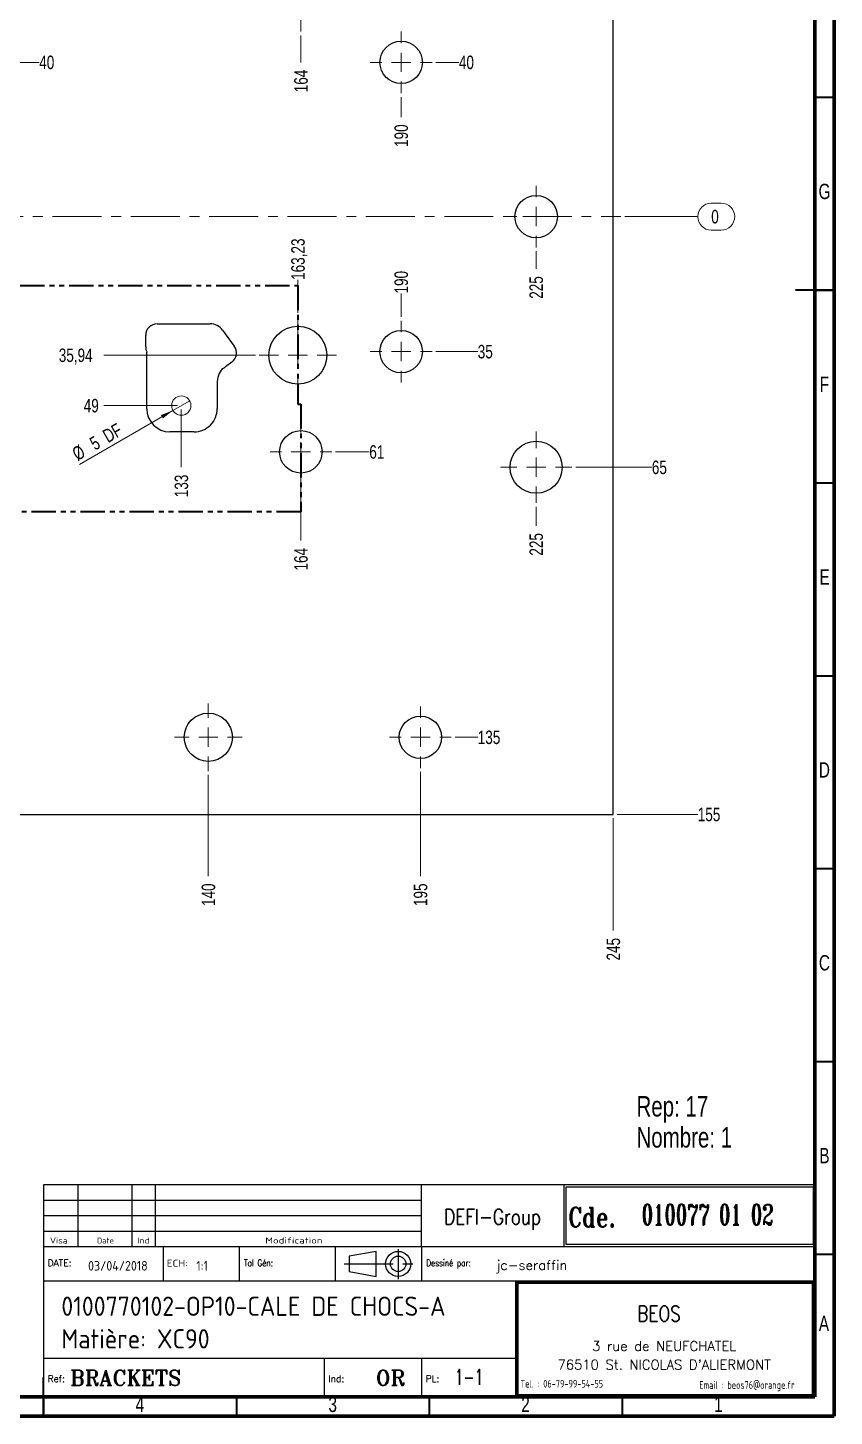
# Model space of a CAD drawing. Header units: millimetres. Extents: x 5 to 415, y 5 to 589.
# Drawn here: x 205.9 to 415, y 5 to 365 of the extents above; entities that cross this region are included whole.
import ezdxf

# ---------------------------------------------------------------- set-up
doc = ezdxf.new("R2010")
doc.units = ezdxf.units.MM
doc.linetypes.add('CENTERX2', pattern=[20.32, 12.7, -2.54, 2.54, -2.54])
doc.linetypes.add('PHANTOM', pattern=[12.7, 6.35, -1.27, 1.27, -1.27, 1.27, -1.27])
doc.layers.add('DIMENSIONS', color=176, linetype='Continuous')
doc.styles.add('SLDTEXTSTYLE0', font='ISOCP')
doc.styles.add('SLDTEXTSTYLE1', font='ROMANT', dxfattribs={"width": 0.8})
doc.styles.add('SLDTEXTSTYLE10', font='ISOCP', dxfattribs={"width": 1.385904})
doc.styles.add('SLDTEXTSTYLE11', font='ISOCP', dxfattribs={"width": 1.246461})
doc.styles.add('SLDTEXTSTYLE12', font='ROMAND')
doc.styles.add('SLDTEXTSTYLE13', font='TXT', dxfattribs={"width": 0.75})
doc.styles.add('SLDTEXTSTYLE2', font='ISOCP', dxfattribs={"width": 0.8})
doc.styles.add('SLDTEXTSTYLE3', font='ROMANS', dxfattribs={"width": 0.8})
doc.styles.add('SLDTEXTSTYLE4', font='ROMANT')
doc.styles.add('SLDTEXTSTYLE5', font='ROMANS')
doc.styles.add('SLDTEXTSTYLE6', font='ROMANT', dxfattribs={"width": 0.65})
doc.styles.add('SLDTEXTSTYLE7', font='ISOCP', dxfattribs={"width": 1.446157})
doc.styles.add('SLDTEXTSTYLE8', font='ISOCP', dxfattribs={"width": 1.294402})
doc.styles.add('SLDTEXTSTYLE9', font='ISOCP', dxfattribs={"width": 1.147311})
doc.dimstyles.new('SLDDIMSTYLE0', dxfattribs={"dimtxt": 3.5, "dimasz": 3.302, "dimexe": 0, "dimexo": 0.0625, "dimgap": 0.875, "dimtad": 0, "dimtih": 1, "dimtoh": 1, "dimdec": 0, "dimrnd": 1e-09, "dimdsep": 46, "dimtxsty": 'SLDTEXTSTYLE13', "dimblk1": 'NONE', "dimblk2": 'NONE', "dimsah": 1, "dimcen": 0.09, "dimadec": 0, "dimazin": 2, "dimtfac": 1, "dimtdec": 0, "dimtofl": 0, "dimtmove": 0, "dimatfit": 3, "dimldrblk": 'NONE', "dimfxl": 1, "dimfrac": 2, "dimtolj": 1, "dimtzin": 12, "dimarcsym": 0})
doc.dimstyles.new('SLDDIMSTYLE1', dxfattribs={"dimtxt": 3.5, "dimasz": 3.302, "dimexe": 0, "dimexo": 0.0625, "dimgap": 0.875, "dimtad": 0, "dimtih": 1, "dimtoh": 1, "dimrnd": 1e-09, "dimzin": 12, "dimdsep": 46, "dimtxsty": 'SLDTEXTSTYLE13', "dimblk1": 'NONE', "dimblk2": 'NONE', "dimsah": 1, "dimcen": 0.09, "dimadec": 0, "dimazin": 3, "dimtfac": 1, "dimtofl": 0, "dimtmove": 0, "dimatfit": 3, "dimldrblk": 'NONE', "dimfxl": 1, "dimfrac": 2, "dimtolj": 1, "dimtzin": 12, "dimarcsym": 0})
doc.dimstyles.new('SLDDIMSTYLE2', dxfattribs={"dimtxt": 3.5, "dimasz": 3.302, "dimexe": 0, "dimexo": 0.0625, "dimgap": 0.875, "dimtad": 1, "dimrnd": 1e-09, "dimzin": 12, "dimdsep": 46, "dimtxsty": 'SLDTEXTSTYLE13', "dimblk1": 'NONE', "dimsah": 1, "dimcen": 0, "dimadec": 0, "dimazin": 3, "dimtfac": 1, "dimtmove": 0, "dimatfit": 3, "dimldrblk": 'NONE', "dimfxl": 1, "dimfrac": 2, "dimtolj": 1, "dimtzin": 12, "dimarcsym": 0})

# ---------------------------------------------------------------- blocks, each defined once
blk = doc.blocks.new('SW_NOTE_0')
at = {"color": 0, "linetype": 'Continuous', "lineweight": 0, "char_height": 5.292, "attachment_point": 1, "style": 'SLDTEXTSTYLE13'}
for s, insert in [('Rep: 17', (0, 6.82)), ('Nombre: 1', (0, -1.23))]:
    blk.add_mtext(s, dxfattribs=dict(at, insert=insert))
blk = doc.blocks.new('_D')
at = {"color": 7, "linetype": 'Continuous', "lineweight": 18}
for p, q in [((383.11, 319.53), (385.7, 319.53)), ((360.71, 316.04), (379.62, 316.04)), ((385.7, 312.55), (383.11, 312.55))]:
    blk.add_line(p, q, dxfattribs=at)
for centre, start, end in [((383.11, 316.04), 90, 270), ((385.7, 316.04), 270, 90)]:
    blk.add_arc(centre, 3.49, start, end, dxfattribs=at)
at = {"color": 7, "linetype": 'Continuous', "lineweight": 18, "insert": (383.11, 317.78), "char_height": 3.5, "attachment_point": 1, "style": 'SLDTEXTSTYLE13'}
blk.add_mtext('0', dxfattribs=at)
blk = doc.blocks.new('_None')
blk = doc.blocks.new('_D_1')
at = {"color": 7, "linetype": 'Continuous', "lineweight": 18}
blk.add_line((311.71, 281.04), (322.57, 281.04), dxfattribs=at)
at = {"color": 7, "linetype": 'Continuous', "lineweight": 18, "insert": (322.57, 282.78), "char_height": 3.5, "attachment_point": 1, "style": 'SLDTEXTSTYLE13'}
blk.add_mtext('35', dxfattribs=at)
blk = doc.blocks.new('_D_2')
at = {"color": 7, "linetype": 'Continuous', "lineweight": 18}
blk.add_line((183.21, 281.04), (179.53, 281.04), dxfattribs=at)
at = {"color": 7, "linetype": 'Continuous', "lineweight": 18, "insert": (174.36, 282.78), "char_height": 3.5, "attachment_point": 1, "style": 'SLDTEXTSTYLE13'}
blk.add_mtext('35', dxfattribs=at)
blk = doc.blocks.new('_D_3')
at = {"color": 7, "linetype": 'Continuous', "lineweight": 18}
blk.add_line((264.94, 280.11), (225.58, 280.11), dxfattribs=at)
at = {"color": 7, "linetype": 'Continuous', "lineweight": 18, "insert": (213.94, 281.84), "char_height": 3.5, "attachment_point": 1, "style": 'SLDTEXTSTYLE13'}
blk.add_mtext('35,94', dxfattribs=at)
blk = doc.blocks.new('_D_4')
at = {"color": 7, "linetype": 'Continuous', "lineweight": 18}
blk.add_line((244.71, 267.04), (225.58, 267.04), dxfattribs=at)
at = {"color": 7, "linetype": 'Continuous', "lineweight": 18, "insert": (220.41, 268.78), "char_height": 3.5, "attachment_point": 1, "style": 'SLDTEXTSTYLE13'}
blk.add_mtext('49', dxfattribs=at)
blk = doc.blocks.new('_D_5')
at = {"color": 7, "linetype": 'Continuous', "lineweight": 18}
blk.add_line((147.46, 261.04), (140.82, 261.04), dxfattribs=at)
at = {"color": 7, "linetype": 'Continuous', "lineweight": 18, "insert": (135.65, 262.78), "char_height": 3.5, "attachment_point": 1, "style": 'SLDTEXTSTYLE13'}
blk.add_mtext('55', dxfattribs=at)
blk = doc.blocks.new('_D_6')
at = {"color": 7, "linetype": 'Continuous', "lineweight": 18}
blk.add_line((285.71, 255.04), (294.45, 255.04), dxfattribs=at)
at = {"color": 7, "linetype": 'Continuous', "lineweight": 18, "insert": (294.45, 256.78), "char_height": 3.5, "attachment_point": 1, "style": 'SLDTEXTSTYLE13'}
blk.add_mtext('61', dxfattribs=at)
blk = doc.blocks.new('_D_7')
at = {"color": 7, "linetype": 'Continuous', "lineweight": 18}
blk.add_line((347.96, 251.04), (367.71, 251.04), dxfattribs=at)
at = {"color": 7, "linetype": 'Continuous', "lineweight": 18, "insert": (367.71, 252.78), "char_height": 3.5, "attachment_point": 1, "style": 'SLDTEXTSTYLE13'}
blk.add_mtext('65', dxfattribs=at)
blk = doc.blocks.new('_D_8')
at = {"color": 7, "linetype": 'Continuous', "lineweight": 18}
blk.add_line((146.81, 232.04), (136.83, 232.04), dxfattribs=at)
at = {"color": 7, "linetype": 'Continuous', "lineweight": 18, "insert": (131.65, 233.78), "char_height": 3.5, "attachment_point": 1, "style": 'SLDTEXTSTYLE13'}
blk.add_mtext('84', dxfattribs=at)
blk = doc.blocks.new('_D_9')
at = {"color": 7, "linetype": 'Continuous', "lineweight": 18}
blk.add_line((167.71, 204.04), (186.84, 204.04), dxfattribs=at)
at = {"color": 7, "linetype": 'Continuous', "lineweight": 18, "insert": (186.84, 205.78), "char_height": 3.5, "attachment_point": 1, "style": 'SLDTEXTSTYLE13'}
blk.add_mtext('112', dxfattribs=at)
blk = doc.blocks.new('_D_10')
at = {"color": 7, "linetype": 'Continuous', "lineweight": 18}
blk.add_line((316.71, 181.04), (322.57, 181.04), dxfattribs=at)
at = {"color": 7, "linetype": 'Continuous', "lineweight": 18, "insert": (322.57, 182.78), "char_height": 3.5, "attachment_point": 1, "style": 'SLDTEXTSTYLE13'}
blk.add_mtext('135', dxfattribs=at)
blk = doc.blocks.new('_D_11')
at = {"color": 7, "linetype": 'Continuous', "lineweight": 18}
blk.add_line((118.71, 181.04), (96.71, 181.04), dxfattribs=at)
at = {"color": 7, "linetype": 'Continuous', "lineweight": 18, "insert": (88.95, 182.78), "char_height": 3.5, "attachment_point": 1, "style": 'SLDTEXTSTYLE13'}
blk.add_mtext('135', dxfattribs=at)
blk = doc.blocks.new('_D_12')
at = {"color": 7, "linetype": 'Continuous', "lineweight": 18}
blk.add_line((358.71, 161.04), (379.62, 161.04), dxfattribs=at)
at = {"color": 7, "linetype": 'Continuous', "lineweight": 18, "insert": (379.62, 162.78), "char_height": 3.5, "attachment_point": 1, "style": 'SLDTEXTSTYLE13'}
blk.add_mtext('155', dxfattribs=at)
blk = doc.blocks.new('_D_13')
at = {"color": 7, "linetype": 'Continuous', "lineweight": 18}
blk.add_line((202.21, 356.04), (208.87, 356.04), dxfattribs=at)
at = {"color": 7, "linetype": 'Continuous', "lineweight": 18, "insert": (208.87, 357.78), "char_height": 3.5, "attachment_point": 1, "style": 'SLDTEXTSTYLE13'}
blk.add_mtext('40', dxfattribs=at)
blk = doc.blocks.new('_D_14')
at = {"color": 7, "linetype": 'Continuous', "lineweight": 18}
blk.add_line((311.71, 356.04), (317.68, 356.04), dxfattribs=at)
at = {"color": 7, "linetype": 'Continuous', "lineweight": 18, "insert": (317.68, 357.78), "char_height": 3.5, "attachment_point": 1, "style": 'SLDTEXTSTYLE13'}
blk.add_mtext('40', dxfattribs=at)
blk = doc.blocks.new('_D_15')
at = {"color": 7, "linetype": 'Continuous', "lineweight": 18}
blk.add_line((285.71, 372.04), (294.45, 372.04), dxfattribs=at)
at = {"color": 7, "linetype": 'Continuous', "lineweight": 18, "insert": (294.45, 373.78), "char_height": 3.5, "attachment_point": 1, "style": 'SLDTEXTSTYLE13'}
blk.add_mtext('56', dxfattribs=at)
blk = doc.blocks.new('_D_16')
at = {"color": 7, "linetype": 'Continuous', "lineweight": 18}
blk.add_line((147.46, 381.04), (144.89, 381.04), dxfattribs=at)
at = {"color": 7, "linetype": 'Continuous', "lineweight": 18, "insert": (139.72, 382.78), "char_height": 3.5, "attachment_point": 1, "style": 'SLDTEXTSTYLE13'}
blk.add_mtext('65', dxfattribs=at)
blk = doc.blocks.new('_D_17')
at = {"color": 7, "linetype": 'Continuous', "lineweight": 18}
blk.add_line((347.96, 381.04), (367.71, 381.04), dxfattribs=at)
at = {"color": 7, "linetype": 'Continuous', "lineweight": 18, "insert": (367.71, 382.78), "char_height": 3.5, "attachment_point": 1, "style": 'SLDTEXTSTYLE13'}
blk.add_mtext('65', dxfattribs=at)
blk = doc.blocks.new('_D_18')
at = {"color": 7, "linetype": 'Continuous', "lineweight": 18}
blk.add_line((243.71, 394.04), (225.58, 394.04), dxfattribs=at)
at = {"color": 7, "linetype": 'Continuous', "lineweight": 18, "insert": (220.41, 395.78), "char_height": 3.5, "attachment_point": 1, "style": 'SLDTEXTSTYLE13'}
blk.add_mtext('78', dxfattribs=at)
blk = doc.blocks.new('_D_19')
at = {"color": 7, "linetype": 'Continuous', "lineweight": 18}
blk.add_line((282.42, 397), (289.97, 397), dxfattribs=at)
at = {"color": 7, "linetype": 'Continuous', "lineweight": 18, "insert": (289.97, 398.73), "char_height": 3.5, "attachment_point": 1, "style": 'SLDTEXTSTYLE13'}
blk.add_mtext('80,95', dxfattribs=at)
blk = doc.blocks.new('_D_20')
at = {"color": 7, "linetype": 'Continuous', "lineweight": 18}
blk.add_line((152.96, 451.04), (102.71, 451.04), dxfattribs=at)
at = {"color": 7, "linetype": 'Continuous', "lineweight": 18, "insert": (94.95, 452.78), "char_height": 3.5, "attachment_point": 1, "style": 'SLDTEXTSTYLE13'}
blk.add_mtext('135', dxfattribs=at)
blk = doc.blocks.new('_D_21')
at = {"color": 7, "linetype": 'Continuous', "lineweight": 18}
blk.add_line((316.71, 451.04), (322.57, 451.04), dxfattribs=at)
at = {"color": 7, "linetype": 'Continuous', "lineweight": 18, "insert": (322.57, 452.78), "char_height": 3.5, "attachment_point": 1, "style": 'SLDTEXTSTYLE13'}
blk.add_mtext('135', dxfattribs=at)
blk = doc.blocks.new('_D_22')
at = {"color": 7, "linetype": 'Continuous', "lineweight": 18}
blk.add_line((358.71, 471.04), (379.62, 471.04), dxfattribs=at)
at = {"color": 7, "linetype": 'Continuous', "lineweight": 18, "insert": (379.62, 472.78), "char_height": 3.5, "attachment_point": 1, "style": 'SLDTEXTSTYLE13'}
blk.add_mtext('155', dxfattribs=at)
blk = doc.blocks.new('_D_34')
at = {"color": 7, "linetype": 'Continuous', "lineweight": 18}
blk.add_line((244.71, 395.04), (244.71, 413.36), dxfattribs=at)
at = {"color": 7, "linetype": 'Continuous', "lineweight": 18, "insert": (242.98, 413.36), "char_height": 3.5, "attachment_point": 1, "rotation": 90, "style": 'SLDTEXTSTYLE13'}
blk.add_mtext('132', dxfattribs=at)
blk = doc.blocks.new('_D_35')
at = {"color": 7, "linetype": 'Continuous', "lineweight": 18}
blk.add_line((245.71, 266.04), (245.71, 251.04), dxfattribs=at)
at = {"color": 7, "linetype": 'Continuous', "lineweight": 18, "insert": (243.98, 243.28), "char_height": 3.5, "attachment_point": 1, "rotation": 90, "style": 'SLDTEXTSTYLE13'}
blk.add_mtext('133', dxfattribs=at)
blk = doc.blocks.new('_D_36')
at = {"color": 7, "linetype": 'Continuous', "lineweight": 18}
blk.add_line((252.71, 171.29), (252.71, 145.04), dxfattribs=at)
at = {"color": 7, "linetype": 'Continuous', "lineweight": 18, "insert": (250.98, 137.28), "char_height": 3.5, "attachment_point": 1, "rotation": 90, "style": 'SLDTEXTSTYLE13'}
blk.add_mtext('140', dxfattribs=at)
blk = doc.blocks.new('_D_37')
at = {"color": 7, "linetype": 'Continuous', "lineweight": 18}
blk.add_line((271.42, 408), (271.42, 413.36), dxfattribs=at)
at = {"color": 7, "linetype": 'Continuous', "lineweight": 18, "insert": (269.69, 413.36), "char_height": 3.5, "attachment_point": 1, "rotation": 90, "style": 'SLDTEXTSTYLE13'}
blk.add_mtext('158,71', dxfattribs=at)
blk = doc.blocks.new('_D_38')
at = {"color": 7, "linetype": 'Continuous', "lineweight": 18}
blk.add_line((275.94, 291.11), (275.94, 299.63), dxfattribs=at)
at = {"color": 7, "linetype": 'Continuous', "lineweight": 18, "insert": (274.21, 299.63), "char_height": 3.5, "attachment_point": 1, "rotation": 90, "style": 'SLDTEXTSTYLE13'}
blk.add_mtext('163,23', dxfattribs=at)
blk = doc.blocks.new('_D_39')
at = {"color": 7, "linetype": 'Continuous', "lineweight": 18}
blk.add_line((276.71, 246.04), (276.71, 232.04), dxfattribs=at)
at = {"color": 7, "linetype": 'Continuous', "lineweight": 18, "insert": (274.98, 224.28), "char_height": 3.5, "attachment_point": 1, "rotation": 90, "style": 'SLDTEXTSTYLE13'}
blk.add_mtext('164', dxfattribs=at)
blk = doc.blocks.new('_D_40')
at = {"color": 7, "linetype": 'Continuous', "lineweight": 18}
blk.add_line((276.71, 363.04), (276.71, 356.04), dxfattribs=at)
at = {"color": 7, "linetype": 'Continuous', "lineweight": 18, "insert": (274.98, 348.28), "char_height": 3.5, "attachment_point": 1, "rotation": 90, "style": 'SLDTEXTSTYLE13'}
blk.add_mtext('164', dxfattribs=at)
blk = doc.blocks.new('_D_41')
at = {"color": 7, "linetype": 'Continuous', "lineweight": 18}
blk.add_line((302.71, 290.04), (302.71, 296.1), dxfattribs=at)
at = {"color": 7, "linetype": 'Continuous', "lineweight": 18, "insert": (300.98, 296.1), "char_height": 3.5, "attachment_point": 1, "rotation": 90, "style": 'SLDTEXTSTYLE13'}
blk.add_mtext('190', dxfattribs=at)
blk = doc.blocks.new('_D_42')
at = {"color": 7, "linetype": 'Continuous', "lineweight": 18}
blk.add_line((302.71, 347.04), (302.71, 341.85), dxfattribs=at)
at = {"color": 7, "linetype": 'Continuous', "lineweight": 18, "insert": (300.98, 334.1), "char_height": 3.5, "attachment_point": 1, "rotation": 90, "style": 'SLDTEXTSTYLE13'}
blk.add_mtext('190', dxfattribs=at)
blk = doc.blocks.new('_D_43')
at = {"color": 7, "linetype": 'Continuous', "lineweight": 18}
blk.add_line((307.71, 172.04), (307.71, 145.04), dxfattribs=at)
at = {"color": 7, "linetype": 'Continuous', "lineweight": 18, "insert": (305.98, 137.28), "char_height": 3.5, "attachment_point": 1, "rotation": 90, "style": 'SLDTEXTSTYLE13'}
blk.add_mtext('195', dxfattribs=at)
blk = doc.blocks.new('_D_44')
at = {"color": 7, "linetype": 'Continuous', "lineweight": 18}
blk.add_line((307.71, 460.04), (307.71, 475.87), dxfattribs=at)
at = {"color": 7, "linetype": 'Continuous', "lineweight": 18, "insert": (305.98, 475.87), "char_height": 3.5, "attachment_point": 1, "rotation": 90, "style": 'SLDTEXTSTYLE13'}
blk.add_mtext('195', dxfattribs=at)
blk = doc.blocks.new('_D_45')
at = {"color": 7, "linetype": 'Continuous', "lineweight": 18}
blk.add_line((337.71, 240.79), (337.71, 235.88), dxfattribs=at)
at = {"color": 7, "linetype": 'Continuous', "lineweight": 18, "insert": (335.98, 228.13), "char_height": 3.5, "attachment_point": 1, "rotation": 90, "style": 'SLDTEXTSTYLE13'}
blk.add_mtext('225', dxfattribs=at)
blk = doc.blocks.new('_D_46')
at = {"color": 7, "linetype": 'Continuous', "lineweight": 18}
blk.add_line((337.71, 307.04), (337.71, 302.49), dxfattribs=at)
at = {"color": 7, "linetype": 'Continuous', "lineweight": 18, "insert": (335.98, 294.73), "char_height": 3.5, "attachment_point": 1, "rotation": 90, "style": 'SLDTEXTSTYLE13'}
blk.add_mtext('225', dxfattribs=at)
blk = doc.blocks.new('_D_47')
at = {"color": 7, "linetype": 'Continuous', "lineweight": 18}
blk.add_line((337.71, 391.29), (337.71, 397), dxfattribs=at)
at = {"color": 7, "linetype": 'Continuous', "lineweight": 18, "insert": (335.98, 397), "char_height": 3.5, "attachment_point": 1, "rotation": 90, "style": 'SLDTEXTSTYLE13'}
blk.add_mtext('225', dxfattribs=at)
blk = doc.blocks.new('_D_48')
at = {"color": 7, "linetype": 'Continuous', "lineweight": 18}
blk.add_line((357.71, 160.04), (357.71, 130.92), dxfattribs=at)
at = {"color": 7, "linetype": 'Continuous', "lineweight": 18, "insert": (355.98, 123.16), "char_height": 3.5, "attachment_point": 1, "rotation": 90, "style": 'SLDTEXTSTYLE13'}
blk.add_mtext('245', dxfattribs=at)
blk = doc.blocks.new('_D_50')
at = {"color": 7, "linetype": 'Continuous', "lineweight": 18}
for q in [(247.88, 268.29), (219.28, 251.78)]:
    blk.add_line((243.55, 265.79), q, dxfattribs=at)
blk.add_solid([(243.55, 265.79), (240.43, 264.58), (240.94, 263.7)], dxfattribs=at)
at = {"color": 7, "linetype": 'Continuous', "lineweight": 18, "char_height": 3.5, "attachment_point": 1, "rotation": 30, "style": 'SLDTEXTSTYLE13'}
for s, insert in [('DF', (224.95, 260.31)), ('%%c', (217.03, 255.67)), ('5', (221.58, 258.36))]:
    blk.add_mtext(s, dxfattribs=dict(at, insert=insert))
blk = doc.blocks.new('SW_CENTERMARKSYMBOL_0')
at = {"color": 0, "linetype": 'Continuous', "lineweight": 0}
for p, q in [((0, 5), (0, 8)), ((-5, 0), (-8, 0)), ((0, 0), (-2.5, 0)), ((0, 0), (0, 2.5)), ((0, 0), (0, -2.5)), ((0, 0), (2.5, 0)), ((5, 0), (8, 0)), ((0, -5), (0, -8))]:
    blk.add_line(p, q, dxfattribs=at)
blk = doc.blocks.new('SW_CENTERMARKSYMBOL_1')
at = {"color": 0, "linetype": 'Continuous', "lineweight": 0}
for p, q in [((0, 5), (0, 8)), ((-5, 0), (-8, 0)), ((0, 0), (-2.5, 0)), ((0, 0), (0, 2.5)), ((0, 0), (0, -2.5)), ((0, 0), (2.5, 0)), ((5, 0), (8, 0)), ((0, -5), (0, -8))]:
    blk.add_line(p, q, dxfattribs=at)
blk = doc.blocks.new('SW_CENTERMARKSYMBOL_2')
at = {"color": 0, "linetype": 'Continuous', "lineweight": 0}
for p, q in [((0, 5), (0, 10)), ((-5, 0), (-10, 0)), ((0, 0), (-2.5, 0)), ((0, 0), (0, 2.5)), ((0, 0), (0, -2.5)), ((0, 0), (2.5, 0)), ((5, 0), (10, 0)), ((0, -5), (0, -10))]:
    blk.add_line(p, q, dxfattribs=at)
blk = doc.blocks.new('SW_CENTERMARKSYMBOL_9')
at = {"color": 0, "linetype": 'Continuous', "lineweight": 0}
for p, q in [((0, 5), (0, 8.75)), ((-5, 0), (-8.75, 0)), ((0, 0), (-2.5, 0)), ((0, 0), (0, 2.5)), ((0, 0), (0, -2.5)), ((0, 0), (2.5, 0)), ((5, 0), (8.75, 0)), ((0, -5), (0, -8.75))]:
    blk.add_line(p, q, dxfattribs=at)
blk = doc.blocks.new('SW_CENTERMARKSYMBOL_10')
at = {"color": 0, "linetype": 'Continuous', "lineweight": 0}
for p, q in [((0, 5), (0, 8)), ((-5, 0), (-8, 0)), ((0, 0), (-2.5, 0)), ((0, 0), (0, 2.5)), ((0, 0), (0, -2.5)), ((0, 0), (2.5, 0)), ((5, 0), (8, 0)), ((0, -5), (0, -8))]:
    blk.add_line(p, q, dxfattribs=at)
blk = doc.blocks.new('SW_CENTERMARKSYMBOL_13')
at = {"color": 0, "linetype": 'Continuous', "lineweight": 0}
for p, q in [((0, 5), (0, 8)), ((-5, 0), (-8, 0)), ((0, 0), (-2.5, 0)), ((0, 0), (0, 2.5)), ((0, 0), (0, -2.5)), ((0, 0), (2.5, 0)), ((5, 0), (8, 0)), ((0, -5), (0, -8))]:
    blk.add_line(p, q, dxfattribs=at)
blk = doc.blocks.new('SW_CENTERMARKSYMBOL_14')
at = {"color": 0, "linetype": 'Continuous', "lineweight": 0}
for p, q in [((0, 5), (0, 8)), ((-5, 0), (-8, 0)), ((0, 0), (-2.5, 0)), ((0, 0), (0, 2.5)), ((0, 0), (0, -2.5)), ((0, 0), (2.5, 0)), ((5, 0), (8, 0)), ((0, -5), (0, -8))]:
    blk.add_line(p, q, dxfattribs=at)
blk = doc.blocks.new('SW_CENTERMARKSYMBOL_15')
at = {"color": 0, "linetype": 'Continuous', "lineweight": 0}
for p, q in [((0, 5), (0, 8)), ((-5, 0), (-8, 0)), ((0, 0), (-2.5, 0)), ((0, 0), (0, 2.5)), ((0, 0), (0, -2.5)), ((0, 0), (2.5, 0)), ((5, 0), (8, 0)), ((0, -5), (0, -8))]:
    blk.add_line(p, q, dxfattribs=at)
blk = doc.blocks.new('SW_CENTERMARKSYMBOL_20')
at = {"color": 0, "linetype": 'Continuous', "lineweight": 0}
for p, q in [((0, 5), (0, 9.25)), ((-5, 0), (-9.25, 0)), ((0, 0), (-2.5, 0)), ((0, 0), (0, 2.5)), ((0, 0), (0, -2.5)), ((0, 0), (2.5, 0)), ((5, 0), (9.25, 0)), ((0, -5), (0, -9.25))]:
    blk.add_line(p, q, dxfattribs=at)

msp = doc.modelspace()

# ---------------------------------------------------------------- linework, layer by layer
at = {"color": 7, "linetype": 'Continuous', "lineweight": 70}
for p, q in [((415, 589), (415, 5)), ((410, 584), (410, 10)), ((410, 10), (10, 10)), ((415, 5), (5, 5))]:
    msp.add_line(p, q, dxfattribs=at)
at = {"color": 7, "linetype": 'Continuous', "lineweight": 25}
for p, q in [((357.712, 161.042), (357.712, 471.042)), ((239.472, 288.234), (253.192, 288.234)), ((236.472, 282.234), (236.472, 285.234)), ((256.412, 286.607), (259.447, 282.488)), ((236.772, 266.238), (236.779, 280.911)), ((258.812, 278.293), (257.202, 277.106)), ((254.986, 272.776), (255.028, 266.27)), ((249.025, 260.231), (242.768, 260.234)), ((112.712, 161.042), (357.712, 161.042))]:
    msp.add_line(p, q, dxfattribs=at)
at = {"color": 7, "linetype": 'Continuous', "lineweight": 35}
for p, q in [((410, 347), (415, 347)), ((415.001, 297), (404.999, 297)), ((410, 297), (415, 297)), ((410, 247), (415, 247)), ((410, 197), (415, 197)), ((410, 147), (415, 147)), ((410, 97), (415, 97)), ((410, 47), (415, 47)), ((210, 4.999), (210, 15.001)), ((210, 10), (210, 5)), ((260, 10), (260, 5)), ((310, 10), (310, 5)), ((360, 10), (360, 5))]:
    msp.add_line(p, q, dxfattribs=at)
at = {"color": 7, "linetype": 'CENTERX2', "lineweight": 18}
msp.add_line((110.712, 316.042), (359.712, 316.042), dxfattribs=at)
at = {"color": 7, "linetype": 'PHANTOM', "lineweight": 35}
for p, q in [((127.712, 298.154), (275.939, 298.154)), ((275.939, 298.154), (275.939, 267.449)), ((275.939, 267.449), (276.712, 267.449)), ((276.712, 267.449), (276.712, 239.5)), ((276.712, 239.5), (153.712, 239.5))]:
    msp.add_line(p, q, dxfattribs=at)
at = {"color": 7, "linetype": 'Continuous', "lineweight": 25}
for centre, radius in [((302.712, 356.042), 5.5), ((337.712, 316.042), 5.5), ((275.939, 280.106), 7.5), ((302.712, 281.042), 5.5), ((276.712, 255.042), 5.5), ((337.712, 251.042), 6.75), ((252.712, 181.042), 6.25), ((307.712, 181.042), 5.5)]:
    msp.add_circle(centre, radius, dxfattribs=at)
at = {"color": 7, "linetype": 'Continuous', "lineweight": 18}
msp.add_circle((245.712, 267.042), 2.5, dxfattribs=at)
at = {"color": 7, "linetype": 'Continuous', "lineweight": 25}
for centre, radius, start, end in [((239.472, 285.234), 3, 90, 180), ((253.192, 284.234), 4, 36.3847, 90), ((239.472, 282.234), 3, 180, 206.18286), ((257.032, 280.708), 3, 306.3847, 36.3847), ((260.986, 272.814), 6, 139.81054, 180.36878), ((255.422, 279.522), 3, 289.0648, 306.3847), ((242.772, 266.234), 6, 179.96943, 269.96943), ((249.028, 266.231), 6, 269.96943, 0.36878)]:
    msp.add_arc(centre, radius, start, end, dxfattribs=at)
at = {"layer": 'DIMENSIONS', "color": 3}
for p, q in [((308, 65), (210, 65)), ((219, 49), (219, 65)), ((233, 49), (233, 65)), ((239, 49), (239, 65)), ((210, 61), (308, 61)), ((308, 57), (210, 57)), ((210, 53), (308, 53))]:
    msp.add_line(p, q, dxfattribs=at)
at = {"layer": 'DIMENSIONS', "color": 6}
for p, q in [((210, 65), (210, 10)), ((410, 10), (410, 65)), ((410, 40), (332.384, 40)), ((332.384, 40), (332.384, 10)), ((409.8, 39.8), (332.584, 39.8)), ((332.584, 39.8), (332.584, 10.2)), ((409.8, 10.2), (409.8, 39.8)), ((409.6, 39.6), (332.784, 39.6)), ((332.784, 39.6), (332.784, 10.4)), ((409.4, 39.4), (332.984, 39.4)), ((332.984, 39.4), (332.984, 10.6)), ((409.4, 10.6), (409.4, 39.4)), ((409.6, 10.4), (409.6, 39.6)), ((210, 10), (410, 10)), ((332.584, 10.2), (409.8, 10.2)), ((332.784, 10.4), (409.6, 10.4)), ((332.984, 10.6), (409.4, 10.6))]:
    msp.add_line(p, q, dxfattribs=at)
at = {"layer": 'DIMENSIONS', "color": 1}
for p, q in [((410, 65), (308, 65)), ((308, 49), (308, 65)), ((345, 49), (345, 65)), ((345.5, 49.5), (345.5, 64.5)), ((345.5, 64.5), (409.5, 64.5)), ((409.5, 64.5), (409.5, 49.5)), ((210, 49), (410, 49)), ((241, 49), (241, 40)), ((260.731, 49), (260.731, 40)), ((285.62, 49), (285.62, 40)), ((308, 49), (308, 40)), ((409.5, 49.5), (345.5, 49.5)), ((332.384, 40), (210, 40)), ((332.384, 20), (210, 20)), ((282.792, 20), (282.792, 10)), ((308, 20), (308, 10))]:
    msp.add_line(p, q, dxfattribs=at)
at = {"layer": 'DIMENSIONS'}
for p, q in [((345.5, 49.5), (345.5, 64.5)), ((345.5, 64.5), (409.5, 64.5)), ((409.5, 64.5), (409.5, 49.5)), ((409.5, 49.5), (345.5, 49.5))]:
    msp.add_line(p, q, dxfattribs=at)
at = {"layer": 'DIMENSIONS', "color": 7}
for p, q in [((296.244, 47.75), (289.244, 46.5)), ((296.244, 41.25), (296.244, 47.75)), ((289.244, 46.5), (289.244, 42.5)), ((289.244, 42.5), (296.244, 41.25))]:
    msp.add_line(p, q, dxfattribs=at)
at = {"layer": 'DIMENSIONS', "color": 3, "linetype": 'CENTERX2'}
for p, q in [((301.934, 48.348), (301.934, 40.513)), ((287.946, 44.5), (306.201, 44.5))]:
    msp.add_line(p, q, dxfattribs=at)
at = {"layer": 'DIMENSIONS', "color": 7}
for radius in [3.25, 2]:
    msp.add_circle((301.934, 44.5), radius, dxfattribs=at)

# ---------------------------------------------------------------- block references
at = {"color": 7, "linetype": 'Continuous', "lineweight": 0}
for name, p in [('SW_CENTERMARKSYMBOL_13', (276.712, 372.042)), ('SW_CENTERMARKSYMBOL_0', (302.712, 356.042)), ('SW_CENTERMARKSYMBOL_15', (337.712, 316.042)), ('SW_CENTERMARKSYMBOL_2', (275.939, 280.106)), ('SW_CENTERMARKSYMBOL_1', (302.712, 281.042)), ('SW_CENTERMARKSYMBOL_14', (276.712, 255.042)), ('SW_CENTERMARKSYMBOL_20', (337.712, 251.042)), ('SW_CENTERMARKSYMBOL_9', (252.712, 181.042)), ('SW_CENTERMARKSYMBOL_10', (307.712, 181.042)), ('SW_NOTE_0', (363.735, 81.183))]:
    msp.add_blockref(name, p, dxfattribs=at)

# ---------------------------------------------------------------- texts
at = {"color": 7, "linetype": 'Continuous', "lineweight": 0, "char_height": 3.969, "attachment_point": 2, "style": 'SLDTEXTSTYLE13'}
for s, insert in [('G', (412.487, 324.56)), ('F', (412.458, 274.56)), ('E', (412.508, 224.56)), ('D', (412.453, 174.56)), ('C', (412.459, 124.56)), ('B', (412.471, 74.56)), ('A', (412.34, 31.06)), ('4', (234.96, 10.06)), ('3', (284.96, 10.06)), ('2', (334.96, 10.06)), ('1', (384.96, 10.06))]:
    msp.add_mtext(s, dxfattribs=dict(at, insert=insert))
at = {"layer": 'DIMENSIONS'}
for s, insert, char_height, attachment_point, style in [('DEFI-Group', (326.42, 58.701), 4, 2, 'SLDTEXTSTYLE1'), ('Cde.', (346, 59.126), 5, 1, 'SLDTEXTSTYLE1'), ('010077 01 02', (365.078, 59.94), 5.29167, 1, 'SLDTEXTSTYLE6'), ('Visa', (211.655, 51.348), 1.5671, 1, 'SLDTEXTSTYLE11'), ('Date', (223.824, 51.283), 1.4924, 1, 'SLDTEXTSTYLE9'), ('Ind', (234.254, 51.283), 1.4924, 1, 'SLDTEXTSTYLE10'), ('Modification', (267.489, 51.348), 1.56705, 1, 'SLDTEXTSTYLE7'), ('DATE:', (211.034, 45.598), 1.7277, 1, 'SLDTEXTSTYLE5'), ('03/04/2018', (221.533, 45.253), 2.5, 1, 'SLDTEXTSTYLE0'), ('ECH:', (241.911, 45.56), 1.8141, 1, 'SLDTEXTSTYLE8'), ('1:1', (249.62, 45.24), 2.5, 1, 'SLDTEXTSTYLE0'), ('Tol Gén:', (261.952, 45.598), 1.7277, 1, 'SLDTEXTSTYLE3'), ('Dessiné par:', (309.221, 45.598), 1.72768, 1, 'SLDTEXTSTYLE3'), ('jc-seraffin', (327.355, 45.42), 2.5, 1, 'SLDTEXTSTYLE4'), ('0100770102-OP10-CALE DE CHOCS-A', (214.603, 36.024), 5, 1, 'SLDTEXTSTYLE0'), ('BEOS', (369.571, 33.595), 4, 2, 'SLDTEXTSTYLE1'), ('Matière: XC90', (214.603, 27.564), 5, 1, 'SLDTEXTSTYLE0'), ('3 rue de NEUFCHATEL', (370.909, 24.448), 2.5, 2, 'SLDTEXTSTYLE12'), ("76510 St. NICOLAS D'ALIERMONT", (370.903, 19.623), 2.5, 2, 'SLDTEXTSTYLE12'), ('Ref:', (211.034, 15.598), 1.7277, 1, 'SLDTEXTSTYLE5'), ('BRACKETS', (216.904, 16.951), 4, 1, 'SLDTEXTSTYLE4'), ('Ind:', (283.826, 15.598), 1.7277, 1, 'SLDTEXTSTYLE5'), ('OR', (296.194, 16.951), 4, 1, 'SLDTEXTSTYLE4'), ('PL:', (309.034, 15.598), 1.7277, 1, 'SLDTEXTSTYLE5'), ('1-1', (316.651, 17.173), 4, 1, 'SLDTEXTSTYLE6'), ('Tel. : 06-79-99-54-55', (344.36, 14.429), 2, 2, 'SLDTEXTSTYLE2'), ('Email : beos76@orange.fr', (392.372, 14.097), 2, 2, 'SLDTEXTSTYLE2')]:
    msp.add_mtext(s, dxfattribs=dict(at, insert=insert, char_height=char_height, attachment_point=attachment_point, style=style))

# ---------------------------------------------------------------- dimensions: what is measured, and where the dimension line sits
at = {"color": 7, "linetype": 'Continuous', "lineweight": 18}
for feature_location, offset, dtype, origin, dimstyle, picture, middle in [((307.712, 459.042), (0, 16.829), 1, (112.712, 161.042), 'SLDDIMSTYLE1', '_D_44', (307.712, 479.75)), ((357.712, 471.042), (21.908, 0), 0, (359.712, 316.042), 'SLDDIMSTYLE1', '_D_22', (383.499, 471.042)), ((153.962, 451.042), (-51.25, 0), 0, (359.712, 316.042), 'SLDDIMSTYLE1', '_D_20', (98.833, 451.042)), ((315.712, 451.042), (6.856, 0), 0, (359.712, 316.042), 'SLDDIMSTYLE1', '_D_21', (326.448, 451.042)), ((271.423, 406.996), (0, 6.36), 1, (112.712, 161.042), 'SLDDIMSTYLE1', '_D_37', (271.423, 420.467)), ((244.712, 394.042), (0, 19.314), 1, (112.712, 161.042), 'SLDDIMSTYLE1', '_D_34', (244.712, 417.235)), ((337.712, 390.292), (0, 6.704), 1, (112.712, 161.042), 'SLDDIMSTYLE1', '_D_47', (337.712, 400.875)), ((281.423, 396.996), (8.545, 0), 0, (359.712, 316.042), 'SLDDIMSTYLE1', '_D_19', (295.786, 396.996)), ((244.712, 394.042), (-19.131, 0), 0, (359.712, 316.042), 'SLDDIMSTYLE1', '_D_18', (222.995, 394.042)), ((148.462, 381.042), (-3.568, 0), 0, (359.712, 316.042), 'SLDDIMSTYLE1', '_D_16', (142.308, 381.042)), ((346.962, 381.042), (20.75, 0), 0, (359.712, 316.042), 'SLDDIMSTYLE1', '_D_17', (370.298, 381.042)), ((284.712, 372.042), (9.738, 0), 0, (359.712, 316.042), 'SLDDIMSTYLE1', '_D_15', (297.036, 372.042)), ((276.712, 364.042), (0, -8), 1, (112.712, 161.042), 'SLDDIMSTYLE1', '_D_40', (276.712, 352.163)), ((201.212, 356.042), (7.661, 0), 0, (359.712, 316.042), 'SLDDIMSTYLE1', '_D_13', (211.459, 356.042)), ((310.712, 356.042), (6.966, 0), 0, (359.712, 316.042), 'SLDDIMSTYLE1', '_D_14', (320.264, 356.042)), ((302.712, 348.042), (0, -6.187), 1, (112.712, 161.042), 'SLDDIMSTYLE1', '_D_42', (302.712, 337.975)), ((359.71224864, 316.041766504), (19.907674423, 0), 0, (359.71224864, 316.041766504), 'SLDDIMSTYLE0', '_D', (384.402040967, 316.041766504)), ((119.712, 181.042), (-23, 0), 0, (359.712, 316.042), 'SLDDIMSTYLE1', '_D_11', (92.833, 181.042)), ((275.939, 290.106), (0, 9.519), 1, (112.712, 161.042), 'SLDDIMSTYLE1', '_D_38', (275.939, 306.737)), ((147.812, 232.042), (-10.985, 0), 0, (359.712, 316.042), 'SLDDIMSTYLE1', '_D_8', (134.241, 232.042)), ((148.462, 261.042), (-7.643, 0), 0, (359.712, 316.042), 'SLDDIMSTYLE1', '_D_5', (138.233, 261.042)), ((166.712, 204.042), (20.128, 0), 0, (359.712, 316.042), 'SLDDIMSTYLE1', '_D_9', (190.719, 204.042)), ((184.212, 281.042), (-4.68, 0), 0, (359.712, 316.042), 'SLDDIMSTYLE1', '_D_2', (176.946, 281.042)), ((265.939, 280.106), (-40.358, 0), 0, (359.712, 316.042), 'SLDDIMSTYLE1', '_D_3', (219.762, 280.106)), ((245.712, 267.042), (-20.131, 0), 0, (359.712, 316.042), 'SLDDIMSTYLE1', '_D_4', (222.995, 267.042)), ((284.712, 255.042), (9.738, 0), 0, (359.712, 316.042), 'SLDDIMSTYLE1', '_D_6', (297.036, 255.042)), ((310.712, 281.042), (11.856, 0), 0, (359.712, 316.042), 'SLDDIMSTYLE1', '_D_1', (325.155, 281.042)), ((315.712, 181.042), (6.856, 0), 0, (359.712, 316.042), 'SLDDIMSTYLE1', '_D_10', (326.448, 181.042)), ((346.962, 251.042), (20.75, 0), 0, (359.712, 316.042), 'SLDDIMSTYLE1', '_D_7', (370.298, 251.042)), ((357.712, 161.042), (21.908, 0), 0, (359.712, 316.042), 'SLDDIMSTYLE1', '_D_12', (383.499, 161.042)), ((337.712, 308.042), (0, -5.549), 1, (112.712, 161.042), 'SLDDIMSTYLE1', '_D_46', (337.712, 298.613)), ((302.712, 289.042), (0, 7.055), 1, (112.712, 161.042), 'SLDDIMSTYLE1', '_D_41', (302.712, 299.976)), ((245.712, 267.042), (0, -16), 1, (112.712, 161.042), 'SLDDIMSTYLE1', '_D_35', (245.712, 247.163)), ((276.712, 247.042), (0, -15), 1, (112.712, 161.042), 'SLDDIMSTYLE1', '_D_39', (276.712, 228.163)), ((337.712, 241.792), (0, -5.908), 1, (112.712, 161.042), 'SLDDIMSTYLE1', '_D_45', (337.712, 232.005)), ((307.712, 173.042), (0, -28), 1, (112.712, 161.042), 'SLDDIMSTYLE1', '_D_43', (307.712, 141.163)), ((252.712, 172.292), (0, -27.25), 1, (112.712, 161.042), 'SLDDIMSTYLE1', '_D_36', (252.712, 141.163)), ((357.712, 161.042), (0, -30.126), 1, (112.712, 161.042), 'SLDDIMSTYLE1', '_D_48', (357.712, 127.037))]:
    dim = msp.add_ordinate_dim(feature_location=feature_location, offset=offset, dtype=dtype, origin=origin, dimstyle=dimstyle, dxfattribs=at)
    dim.commit()
    dim.dimension.update_dxf_attribs({"geometry": picture, "text_midpoint": middle})
dim = msp.add_diameter_dim_2p(p1=(247.877, 268.292), p2=(243.547, 265.792), text='<> DF', dimstyle='SLDDIMSTYLE2', dxfattribs=at)
dim.commit()
dim.dimension.update_dxf_attribs({"geometry": '_D_50', "text_midpoint": (225.581, 255.419), "dimtype": 163})

doc.saveas('drawing.dxf')
